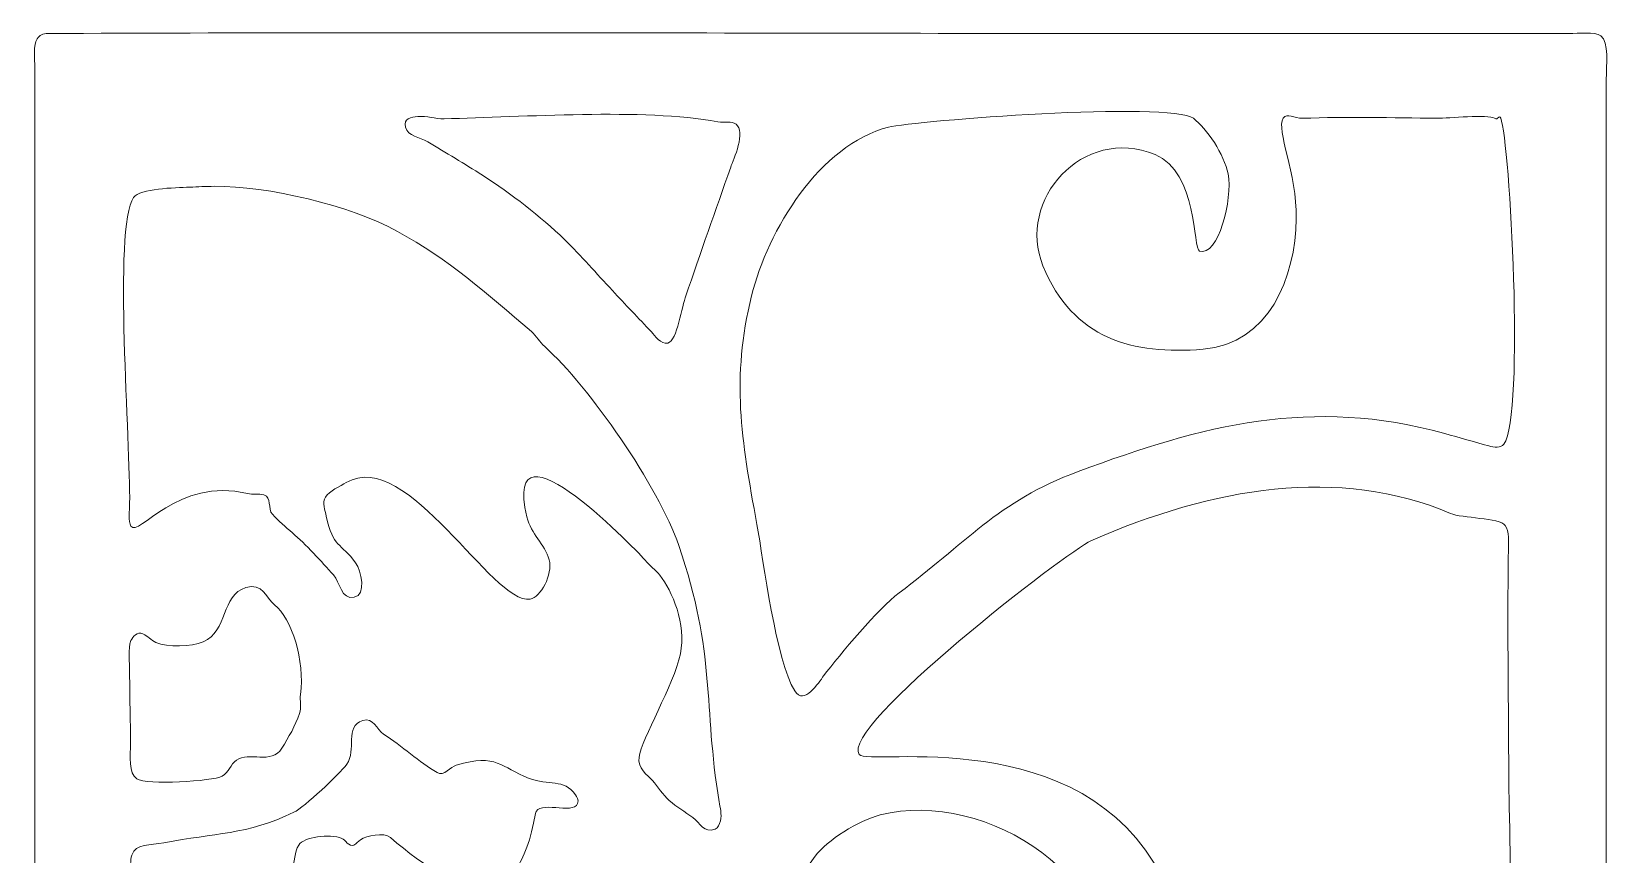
# Model space of a CAD drawing. Header units: centimetres. Extents: x -9.6 to 9.4, y -13.4 to 13.3.
# Drawn here: x 0.85 to 9.39, y 8.88 to 13.33 of the extents above; entities that cross this region are included whole.
import ezdxf

# ---------------------------------------------------------------- set-up
doc = ezdxf.new("R2010")
doc.units = ezdxf.units.CM
doc.header["$MEASUREMENT"] = 0
doc.layers.add('layer 1', color=7, linetype='Continuous')

msp = doc.modelspace()

# ---------------------------------------------------------------- linework, layer by layer
at = {"layer": 'layer 1', "color": 242, "lineweight": 9}
for points, knots in [([(0.93562, 13.32255), (2.99334, 13.33268), (5.05173, 13.32255), (7.10948, 13.32255), (7.10948, 13.32255), (7.65403, 13.32255), (8.19875, 13.32255), (8.74331, 13.32255), (8.74331, 13.32255), (8.88708, 13.32255), (9.03089, 13.32255), (9.17466, 13.32255), (9.17466, 13.32255), (9.22821, 13.32255), (9.31384, 13.33338), (9.34816, 13.3106), (9.34816, 13.3106), (9.39455, 13.2798), (9.37708, 13.14851), (9.37708, 13.07381), (9.37708, 13.07381), (9.37708, 12.84422), (9.37708, 12.61456), (9.37708, 12.38496), (9.37708, 12.38496), (9.37708, 11.42993), (9.37708, 10.47461), (9.37708, 9.51957), (9.37708, 9.51957), (9.37708, 5.57108), (9.37708, 1.6214), (9.37708, -2.32709), (9.37708, -2.32709), (9.37708, -5.1316), (9.37708, -7.93697), (9.37708, -10.74149), (9.37708, -10.74149), (9.37708, -11.40316), (9.37708, -12.06502), (9.37708, -12.72669), (9.37708, -12.72669), (9.37708, -12.87896), (9.37708, -13.03127), (9.37708, -13.18353), (9.37708, -13.18353), (9.37708, -13.2549), (9.38615, -13.32886), (9.33129, -13.34617), (9.33129, -13.34617), (9.2808, -13.36211), (9.19799, -13.35096), (9.13851, -13.35096), (9.13851, -13.35096), (9.00117, -13.35095), (8.86378, -13.35096), (8.72644, -13.35096), (8.72644, -13.35096), (8.27264, -13.35096), (7.81871, -13.35096), (7.36491, -13.35096), (7.36491, -13.35096), (5.86136, -13.35096), (4.35736, -13.35096), (2.8538, -13.35096), (2.8538, -13.35096), (2.35744, -13.35096), (1.86092, -13.35096), (1.36456, -13.35096), (1.36456, -13.35096), (1.2481, -13.35096), (1.1316, -13.35095), (1.01514, -13.35096), (1.01514, -13.35096), (0.95893, -13.35096), (0.90017, -13.35564), (0.87778, -13.32226), (0.87778, -13.32226), (0.8478, -13.27755), (0.86573, -13.06743), (0.86573, -12.99218), (0.86573, -12.99218), (0.86574, -12.7028), (0.86573, -12.41334), (0.86573, -12.12396), (0.86573, -12.12396), (0.86573, -11.0318), (0.86573, -9.93932), (0.86573, -8.84717), (0.86573, -8.84717), (0.86573, -4.72489), (0.86573, -0.60138), (0.86573, 3.5209), (0.86573, 3.5209), (0.86573, 6.00814), (0.86573, 8.49612), (0.86573, 10.98336), (0.86573, 10.98336), (0.86573, 11.57169), (0.86573, 12.16019), (0.86573, 12.74852), (0.86573, 12.74852), (0.86573, 12.87767), (0.86574, 13.00685), (0.86573, 13.13599), (0.86573, 13.13599), (0.86573, 13.18605), (0.85637, 13.26209), (0.87778, 13.29385), (0.87778, 13.29385), (0.89097, 13.31342), (0.91004, 13.32243), (0.93562, 13.32255)], [0, 0, 0, 0, 0.0344828, 0.0344828, 0.0344828, 0.0344828, 0.0689655, 0.0689655, 0.0689655, 0.0689655, 0.1034483, 0.1034483, 0.1034483, 0.1034483, 0.137931, 0.137931, 0.137931, 0.137931, 0.1724138, 0.1724138, 0.1724138, 0.1724138, 0.2068966, 0.2068966, 0.2068966, 0.2068966, 0.2413793, 0.2413793, 0.2413793, 0.2413793, 0.2758621, 0.2758621, 0.2758621, 0.2758621, 0.3103448, 0.3103448, 0.3103448, 0.3103448, 0.3448276, 0.3448276, 0.3448276, 0.3448276, 0.3793103, 0.3793103, 0.3793103, 0.3793103, 0.4137931, 0.4137931, 0.4137931, 0.4137931, 0.4482759, 0.4482759, 0.4482759, 0.4482759, 0.4827586, 0.4827586, 0.4827586, 0.4827586, 0.5172414, 0.5172414, 0.5172414, 0.5172414, 0.5517241, 0.5517241, 0.5517241, 0.5517241, 0.5862069, 0.5862069, 0.5862069, 0.5862069, 0.6206897, 0.6206897, 0.6206897, 0.6206897, 0.6551724, 0.6551724, 0.6551724, 0.6551724, 0.6896552, 0.6896552, 0.6896552, 0.6896552, 0.7241379, 0.7241379, 0.7241379, 0.7241379, 0.7586207, 0.7586207, 0.7586207, 0.7586207, 0.7931034, 0.7931034, 0.7931034, 0.7931034, 0.8275862, 0.8275862, 0.8275862, 0.8275862, 0.862069, 0.862069, 0.862069, 0.862069, 0.8965517, 0.8965517, 0.8965517, 0.8965517, 0.9310345, 0.9310345, 0.9310345, 0.9310345, 1, 1, 1, 1]), ([(2.94056, 12.87289), (2.90309, 12.86873), (2.86118, 12.86243), (2.87308, 12.81549), (2.87308, 12.81549), (2.88593, 12.76483), (2.94997, 12.76319), (2.99357, 12.73656), (2.99357, 12.73656), (3.09247, 12.67615), (3.19273, 12.61778), (3.28997, 12.55478), (3.28997, 12.55478), (3.44817, 12.4523), (3.60212, 12.33478), (3.73578, 12.20558), (3.73578, 12.20558), (3.82617, 12.11821), (3.90756, 12.02208), (3.99363, 11.93052), (3.99363, 11.93052), (4.06418, 11.85547), (4.13481, 11.78043), (4.20569, 11.70569), (4.20569, 11.70569), (4.22448, 11.68588), (4.2555, 11.63692), (4.29485, 11.64589), (4.29485, 11.64589), (4.34301, 11.65688), (4.37312, 11.85011), (4.39124, 11.90182), (4.39124, 11.90182), (4.47255, 12.13373), (4.55212, 12.36634), (4.63463, 12.59783), (4.63463, 12.59783), (4.6506, 12.64265), (4.71847, 12.79076), (4.66355, 12.83223), (4.66355, 12.83223), (4.63955, 12.85035), (4.60238, 12.83713), (4.56475, 12.84419), (4.56475, 12.84419), (4.16171, 12.91981), (3.50821, 12.8691), (3.08273, 12.86093), (3.08273, 12.86093), (3.03518, 12.86002), (2.98782, 12.87815), (2.94056, 12.87289)], [0, 0, 0, 0, 0.0714286, 0.0714286, 0.0714286, 0.0714286, 0.1428571, 0.1428571, 0.1428571, 0.1428571, 0.2142857, 0.2142857, 0.2142857, 0.2142857, 0.2857143, 0.2857143, 0.2857143, 0.2857143, 0.3571429, 0.3571429, 0.3571429, 0.3571429, 0.4285714, 0.4285714, 0.4285714, 0.4285714, 0.5, 0.5, 0.5, 0.5, 0.5714286, 0.5714286, 0.5714286, 0.5714286, 0.6428571, 0.6428571, 0.6428571, 0.6428571, 0.7142857, 0.7142857, 0.7142857, 0.7142857, 0.7857143, 0.7857143, 0.7857143, 0.7857143, 0.8571429, 0.8571429, 0.8571429, 0.8571429, 1, 1, 1, 1]), ([(7.7312, 12.86333), (7.68703, 12.86154), (7.64942, 12.89634), (7.62758, 12.86333), (7.62758, 12.86333), (7.58679, 12.80166), (7.70173, 12.56704), (7.69853, 12.3194), (7.69853, 12.3194), (7.69441, 12.001), (7.54873, 11.64131), (7.19382, 11.61241), (7.19382, 11.61241), (6.81241, 11.58135), (6.4898, 11.6653), (6.3263, 12.06446), (6.3263, 12.06446), (6.18175, 12.41734), (6.53977, 12.82718), (6.93374, 12.66666), (6.93374, 12.66666), (7.16749, 12.57142), (7.13644, 12.15585), (7.17454, 12.14339), (7.17454, 12.14339), (7.27435, 12.11075), (7.35592, 12.42686), (7.32877, 12.56196), (7.32877, 12.56196), (7.30754, 12.66754), (7.21453, 12.80865), (7.1408, 12.86333), (7.1408, 12.86333), (7.01436, 12.95709), (5.62794, 12.85042), (5.4901, 12.81549), (5.4901, 12.81549), (5.11632, 12.72076), (4.83502, 12.25593), (4.74789, 11.90182), (4.74789, 11.90182), (4.63702, 11.45121), (4.69132, 11.13047), (4.77681, 10.66286), (4.77681, 10.66286), (4.81251, 10.46754), (4.88028, 9.92261), (4.98164, 9.76114), (4.98164, 9.76114), (5.03274, 9.67974), (5.11125, 9.80711), (5.13828, 9.84246), (5.13828, 9.84246), (5.22692, 9.95842), (5.43421, 10.20862), (5.54668, 10.29213), (5.54668, 10.29213), (5.90075, 10.55499), (6.08057, 10.78783), (6.51667, 10.94987), (6.51667, 10.94987), (7.19482, 11.20186), (7.78027, 11.35582), (8.50233, 11.15557), (8.50233, 11.15557), (8.58191, 11.1335), (8.66145, 11.11117), (8.7409, 11.0886), (8.7409, 11.0886), (8.76841, 11.08078), (8.80713, 11.07657), (8.82283, 11.09817), (8.82283, 11.09817), (8.9369, 11.25509), (8.85507, 12.73983), (8.80596, 12.86333), (8.80596, 12.86333), (8.79653, 12.88704), (8.79167, 12.85024), (8.77222, 12.86333), (8.77222, 12.86333), (8.73754, 12.88665), (8.52141, 12.86255), (8.46136, 12.86333), (8.46136, 12.86333), (8.21799, 12.86647), (7.97439, 12.87314), (7.7312, 12.86333)], [0, 0, 0, 0, 0.0434783, 0.0434783, 0.0434783, 0.0434783, 0.0869565, 0.0869565, 0.0869565, 0.0869565, 0.1304348, 0.1304348, 0.1304348, 0.1304348, 0.173913, 0.173913, 0.173913, 0.173913, 0.2173913, 0.2173913, 0.2173913, 0.2173913, 0.2608696, 0.2608696, 0.2608696, 0.2608696, 0.3043478, 0.3043478, 0.3043478, 0.3043478, 0.3478261, 0.3478261, 0.3478261, 0.3478261, 0.3913043, 0.3913043, 0.3913043, 0.3913043, 0.4347826, 0.4347826, 0.4347826, 0.4347826, 0.4782609, 0.4782609, 0.4782609, 0.4782609, 0.5217391, 0.5217391, 0.5217391, 0.5217391, 0.5652174, 0.5652174, 0.5652174, 0.5652174, 0.6086957, 0.6086957, 0.6086957, 0.6086957, 0.6521739, 0.6521739, 0.6521739, 0.6521739, 0.6956522, 0.6956522, 0.6956522, 0.6956522, 0.7391304, 0.7391304, 0.7391304, 0.7391304, 0.7826087, 0.7826087, 0.7826087, 0.7826087, 0.826087, 0.826087, 0.826087, 0.826087, 0.8695652, 0.8695652, 0.8695652, 0.8695652, 0.9130435, 0.9130435, 0.9130435, 0.9130435, 1, 1, 1, 1]), ([(1.83688, 12.49499), (1.79267, 12.49456), (1.7485, 12.49203), (1.70434, 12.4902), (1.70434, 12.4902), (1.62328, 12.48685), (1.43389, 12.4833), (1.40071, 12.43519), (1.40071, 12.43519), (1.28757, 12.2712), (1.3854, 11.08563), (1.37902, 10.77766), (1.37902, 10.77766), (1.37821, 10.7388), (1.36965, 10.6799), (1.38625, 10.65329), (1.38625, 10.65329), (1.42488, 10.59134), (1.63955, 10.92177), (2.01761, 10.83028), (2.01761, 10.83028), (2.04658, 10.82328), (2.07788, 10.83043), (2.10677, 10.82311), (2.10677, 10.82311), (2.14977, 10.81221), (2.12565, 10.74738), (2.15256, 10.71787), (2.15256, 10.71787), (2.18573, 10.68149), (2.22365, 10.64957), (2.261, 10.61741), (2.261, 10.61741), (2.33096, 10.55716), (2.41969, 10.45961), (2.4827, 10.39019), (2.4827, 10.39019), (2.51901, 10.35018), (2.52386, 10.2536), (2.59596, 10.26821), (2.59596, 10.26821), (2.66217, 10.28162), (2.63476, 10.41137), (2.60319, 10.45477), (2.60319, 10.45477), (2.52161, 10.56688), (2.48196, 10.53407), (2.44414, 10.7083), (2.44414, 10.7083), (2.43743, 10.7392), (2.42025, 10.7813), (2.43932, 10.81115), (2.43932, 10.81115), (2.45962, 10.84292), (2.51986, 10.87091), (2.55258, 10.89008), (2.55258, 10.89008), (2.88268, 11.0835), (3.34487, 10.22637), (3.54782, 10.25864), (3.54782, 10.25864), (3.6057, 10.26784), (3.67271, 10.39189), (3.65144, 10.47151), (3.65144, 10.47151), (3.62808, 10.55895), (3.55331, 10.6094), (3.53095, 10.70352), (3.53095, 10.70352), (3.38933, 11.29982), (4.15893, 10.48579), (4.17195, 10.46912), (4.17195, 10.46912), (4.19527, 10.43927), (4.22813, 10.41763), (4.25148, 10.3878), (4.25148, 10.3878), (4.31699, 10.30409), (4.39577, 10.1218), (4.36233, 9.96206), (4.36233, 9.96206), (4.32715, 9.79403), (4.15113, 9.49942), (4.13822, 9.40237), (4.13822, 9.40237), (4.1303, 9.34289), (4.18398, 9.30448), (4.21051, 9.27561), (4.21051, 9.27561), (4.24238, 9.24091), (4.26732, 9.19982), (4.30208, 9.16797), (4.30208, 9.16797), (4.34092, 9.13239), (4.3878, 9.10653), (4.4298, 9.07469), (4.4298, 9.07469), (4.46763, 9.04602), (4.49, 8.98818), (4.55029, 9.01251), (4.55029, 9.01251), (4.56646, 9.01903), (4.57406, 9.03864), (4.57921, 9.05795), (4.57921, 9.05795), (4.58812, 9.09136), (4.57685, 9.13103), (4.57198, 9.1608), (4.57198, 9.1608), (4.48564, 9.68767), (4.55578, 9.95772), (4.35353, 10.54815), (4.35353, 10.54815), (4.2435, 10.86936), (3.8675, 11.41181), (3.62734, 11.62676), (3.62734, 11.62676), (3.6003, 11.65097), (3.58264, 11.68448), (3.55505, 11.70808), (3.55505, 11.70808), (3.30766, 11.91973), (3.11007, 12.09832), (2.82971, 12.25102), (2.82971, 12.25102), (2.57235, 12.3912), (2.12744, 12.49782), (1.83688, 12.49499)], [0, 0, 0, 0, 0.030303, 0.030303, 0.030303, 0.030303, 0.0606061, 0.0606061, 0.0606061, 0.0606061, 0.0909091, 0.0909091, 0.0909091, 0.0909091, 0.1212121, 0.1212121, 0.1212121, 0.1212121, 0.1515152, 0.1515152, 0.1515152, 0.1515152, 0.1818182, 0.1818182, 0.1818182, 0.1818182, 0.2121212, 0.2121212, 0.2121212, 0.2121212, 0.2424242, 0.2424242, 0.2424242, 0.2424242, 0.2727273, 0.2727273, 0.2727273, 0.2727273, 0.3030303, 0.3030303, 0.3030303, 0.3030303, 0.3333333, 0.3333333, 0.3333333, 0.3333333, 0.3636364, 0.3636364, 0.3636364, 0.3636364, 0.3939394, 0.3939394, 0.3939394, 0.3939394, 0.4242424, 0.4242424, 0.4242424, 0.4242424, 0.4545455, 0.4545455, 0.4545455, 0.4545455, 0.4848485, 0.4848485, 0.4848485, 0.4848485, 0.5151515, 0.5151515, 0.5151515, 0.5151515, 0.5454545, 0.5454545, 0.5454545, 0.5454545, 0.5757576, 0.5757576, 0.5757576, 0.5757576, 0.6060606, 0.6060606, 0.6060606, 0.6060606, 0.6363636, 0.6363636, 0.6363636, 0.6363636, 0.6666667, 0.6666667, 0.6666667, 0.6666667, 0.6969697, 0.6969697, 0.6969697, 0.6969697, 0.7272727, 0.7272727, 0.7272727, 0.7272727, 0.7575758, 0.7575758, 0.7575758, 0.7575758, 0.7878788, 0.7878788, 0.7878788, 0.7878788, 0.8181818, 0.8181818, 0.8181818, 0.8181818, 0.8484848, 0.8484848, 0.8484848, 0.8484848, 0.8787879, 0.8787879, 0.8787879, 0.8787879, 0.9090909, 0.9090909, 0.9090909, 0.9090909, 0.9393939, 0.9393939, 0.9393939, 0.9393939, 1, 1, 1, 1]), ([(6.58614, 10.57436), (6.4636, 10.52046), (5.22005, 9.56338), (5.33106, 9.41672), (5.33106, 9.41672), (5.37992, 9.35216), (6.53406, 9.6003), (6.97212, 8.7518), (6.97212, 8.7518), (7.00273, 8.69251), (7.02727, 8.62965), (7.04441, 8.56524), (7.04441, 8.56524), (7.07789, 8.43947), (7.03751, 8.26855), (7.16249, 8.24234), (7.16249, 8.24234), (7.1844, 8.23775), (7.57429, 8.61178), (8.02519, 8.68961), (8.02519, 8.68961), (8.07268, 8.69781), (8.12158, 8.69178), (8.16978, 8.692), (8.16978, 8.692), (8.28215, 8.69253), (8.80417, 8.51938), (8.8397, 8.55089), (8.8397, 8.55089), (8.87018, 8.57791), (8.84972, 9.18473), (8.84934, 9.278), (8.84934, 9.278), (8.84811, 9.57615), (8.8451, 9.87438), (8.84452, 10.17253), (8.84452, 10.17253), (8.8443, 10.28574), (8.84626, 10.39897), (8.84693, 10.51217), (8.84693, 10.51217), (8.84724, 10.56459), (8.85276, 10.62771), (8.83006, 10.65807), (8.83006, 10.65807), (8.79923, 10.6993), (8.59491, 10.69648), (8.53366, 10.72265), (8.53366, 10.72265), (7.93067, 10.98027), (7.24506, 10.86421), (6.58614, 10.57436)], [0, 0, 0, 0, 0.0714286, 0.0714286, 0.0714286, 0.0714286, 0.1428571, 0.1428571, 0.1428571, 0.1428571, 0.2142857, 0.2142857, 0.2142857, 0.2142857, 0.2857143, 0.2857143, 0.2857143, 0.2857143, 0.3571429, 0.3571429, 0.3571429, 0.3571429, 0.4285714, 0.4285714, 0.4285714, 0.4285714, 0.5, 0.5, 0.5, 0.5, 0.5714286, 0.5714286, 0.5714286, 0.5714286, 0.6428571, 0.6428571, 0.6428571, 0.6428571, 0.7142857, 0.7142857, 0.7142857, 0.7142857, 0.7857143, 0.7857143, 0.7857143, 0.7857143, 0.8571429, 0.8571429, 0.8571429, 0.8571429, 1, 1, 1, 1]), ([(2.00797, 10.32083), (1.87452, 10.28039), (1.91226, 10.08499), (1.77663, 10.02664), (1.77663, 10.02664), (1.71725, 10.00109), (1.5827, 9.99486), (1.5212, 10.02424), (1.5212, 10.02424), (1.49611, 10.03623), (1.47649, 10.05789), (1.45131, 10.06969), (1.45131, 10.06969), (1.4199, 10.0844), (1.39479, 10.05494), (1.38625, 10.03381), (1.38625, 10.03381), (1.36907, 9.9913), (1.37902, 9.91374), (1.37902, 9.85921), (1.37902, 9.85921), (1.37902, 9.72792), (1.38372, 9.60669), (1.38384, 9.4813), (1.38384, 9.4813), (1.38391, 9.40673), (1.37238, 9.31558), (1.41757, 9.28517), (1.41757, 9.28517), (1.46898, 9.25058), (1.83003, 9.27097), (1.88025, 9.29952), (1.88025, 9.29952), (1.91546, 9.31954), (1.9261, 9.36304), (1.95736, 9.38563), (1.95736, 9.38563), (2.0255, 9.43487), (2.14666, 9.35987), (2.20316, 9.45021), (2.20316, 9.45021), (2.24067, 9.51018), (2.2764, 9.57241), (2.29955, 9.63916), (2.29955, 9.63916), (2.31081, 9.67161), (2.29975, 9.708), (2.30437, 9.74201), (2.30437, 9.74201), (2.32911, 9.92399), (2.25811, 10.15267), (2.16461, 10.22755), (2.16461, 10.22755), (2.11322, 10.2687), (2.10185, 10.34928), (2.00797, 10.32083)], [0, 0, 0, 0, 0.0666667, 0.0666667, 0.0666667, 0.0666667, 0.1333333, 0.1333333, 0.1333333, 0.1333333, 0.2, 0.2, 0.2, 0.2, 0.2666667, 0.2666667, 0.2666667, 0.2666667, 0.3333333, 0.3333333, 0.3333333, 0.3333333, 0.4, 0.4, 0.4, 0.4, 0.4666667, 0.4666667, 0.4666667, 0.4666667, 0.5333333, 0.5333333, 0.5333333, 0.5333333, 0.6, 0.6, 0.6, 0.6, 0.6666667, 0.6666667, 0.6666667, 0.6666667, 0.7333333, 0.7333333, 0.7333333, 0.7333333, 0.8, 0.8, 0.8, 0.8, 0.8666667, 0.8666667, 0.8666667, 0.8666667, 1, 1, 1, 1]), ([(2.64174, 9.60089), (2.5385, 9.56741), (2.61148, 9.44116), (2.55499, 9.3641), (2.55499, 9.3641), (2.51453, 9.30891), (2.32479, 9.13067), (2.26823, 9.1034), (2.26823, 9.1034), (2.01263, 8.98013), (1.84079, 8.99229), (1.56457, 8.93836), (1.56457, 8.93836), (1.49067, 8.92393), (1.41028, 8.93557), (1.39107, 8.87139), (1.39107, 8.87139), (1.38187, 8.84067), (1.38583, 8.80746), (1.38143, 8.77572), (1.38143, 8.77572), (1.372, 8.70774), (1.37615, 8.62157), (1.37661, 8.5461), (1.37661, 8.5461), (1.37696, 8.4887), (1.3788, 8.43129), (1.37902, 8.37389), (1.37902, 8.37389), (1.3804, 8.00958), (1.38011, 7.64515), (1.38143, 7.28083), (1.38143, 7.28083), (1.38172, 7.19951), (1.38969, 7.11798), (1.38384, 7.03687), (1.38384, 7.03687), (1.37799, 6.95581), (1.3628, 6.81187), (1.40071, 6.75703), (1.40071, 6.75703), (1.41781, 6.73227), (1.45136, 6.72514), (1.47782, 6.70919), (1.47782, 6.70919), (1.52141, 6.68291), (1.557, 6.64816), (1.60313, 6.62069), (1.60313, 6.62069), (1.67924, 6.57536), (1.75744, 6.51807), (1.8417, 6.48197), (1.8417, 6.48197), (1.90804, 6.45354), (1.97203, 6.44042), (2.04412, 6.4126), (2.04412, 6.4126), (2.10424, 6.3894), (2.16312, 6.33941), (2.23931, 6.33367), (2.23931, 6.33367), (2.29687, 6.32934), (2.31102, 6.726), (2.29232, 6.77138), (2.29232, 6.77138), (2.2759, 6.81123), (2.2372, 6.82786), (2.20557, 6.8527), (2.20557, 6.8527), (2.14542, 6.89995), (2.10493, 6.97494), (2.04412, 7.02013), (2.04412, 7.02013), (1.80069, 7.201), (1.94857, 7.47071), (1.86338, 7.77116), (1.86338, 7.77116), (1.84961, 7.81972), (1.83101, 7.89329), (1.8417, 7.95293), (1.8417, 7.95293), (1.85921, 8.05072), (1.87036, 8.15404), (1.91399, 8.2256), (1.91399, 8.2256), (2.05407, 8.45539), (2.16636, 8.4859), (2.25859, 8.78528), (2.25859, 8.78528), (2.27386, 8.83486), (2.27087, 8.88754), (2.29473, 8.9264), (2.29473, 8.9264), (2.32057, 8.96848), (2.46236, 8.98982), (2.52848, 8.96228), (2.52848, 8.96228), (2.54684, 8.95463), (2.56666, 8.91501), (2.59355, 8.9264), (2.59355, 8.9264), (2.60774, 8.93241), (2.61683, 8.94665), (2.62969, 8.9551), (2.62969, 8.9551), (2.66079, 8.97554), (2.7555, 8.99722), (2.79115, 8.96706), (2.79115, 8.96706), (3.17742, 8.64029), (3.47997, 8.52905), (3.57674, 9.09622), (3.57674, 9.09622), (3.58984, 9.17299), (3.78089, 9.08819), (3.80567, 9.15123), (3.80567, 9.15123), (3.81376, 9.17183), (3.80166, 9.18765), (3.79362, 9.19907), (3.79362, 9.19907), (3.73204, 9.28648), (3.64709, 9.24827), (3.543, 9.28756), (3.543, 9.28756), (3.38545, 9.34704), (3.37225, 9.42497), (3.1478, 9.35932), (3.1478, 9.35932), (3.11811, 9.35064), (3.08179, 9.29625), (3.04418, 9.31866), (3.04418, 9.31866), (2.94938, 9.37513), (2.85156, 9.46346), (2.755, 9.52674), (2.755, 9.52674), (2.71706, 9.55161), (2.69971, 9.61969), (2.64174, 9.60089)], [0, 0, 0, 0, 0.0277778, 0.0277778, 0.0277778, 0.0277778, 0.0555556, 0.0555556, 0.0555556, 0.0555556, 0.0833333, 0.0833333, 0.0833333, 0.0833333, 0.1111111, 0.1111111, 0.1111111, 0.1111111, 0.1388889, 0.1388889, 0.1388889, 0.1388889, 0.1666667, 0.1666667, 0.1666667, 0.1666667, 0.1944444, 0.1944444, 0.1944444, 0.1944444, 0.2222222, 0.2222222, 0.2222222, 0.2222222, 0.25, 0.25, 0.25, 0.25, 0.2777778, 0.2777778, 0.2777778, 0.2777778, 0.3055556, 0.3055556, 0.3055556, 0.3055556, 0.3333333, 0.3333333, 0.3333333, 0.3333333, 0.3611111, 0.3611111, 0.3611111, 0.3611111, 0.3888889, 0.3888889, 0.3888889, 0.3888889, 0.4166667, 0.4166667, 0.4166667, 0.4166667, 0.4444444, 0.4444444, 0.4444444, 0.4444444, 0.4722222, 0.4722222, 0.4722222, 0.4722222, 0.5, 0.5, 0.5, 0.5, 0.5277778, 0.5277778, 0.5277778, 0.5277778, 0.5555556, 0.5555556, 0.5555556, 0.5555556, 0.5833333, 0.5833333, 0.5833333, 0.5833333, 0.6111111, 0.6111111, 0.6111111, 0.6111111, 0.6388889, 0.6388889, 0.6388889, 0.6388889, 0.6666667, 0.6666667, 0.6666667, 0.6666667, 0.6944444, 0.6944444, 0.6944444, 0.6944444, 0.7222222, 0.7222222, 0.7222222, 0.7222222, 0.75, 0.75, 0.75, 0.75, 0.7777778, 0.7777778, 0.7777778, 0.7777778, 0.8055556, 0.8055556, 0.8055556, 0.8055556, 0.8333333, 0.8333333, 0.8333333, 0.8333333, 0.8611111, 0.8611111, 0.8611111, 0.8611111, 0.8888889, 0.8888889, 0.8888889, 0.8888889, 0.9166667, 0.9166667, 0.9166667, 0.9166667, 0.9444444, 0.9444444, 0.9444444, 0.9444444, 1, 1, 1, 1]), ([(5.44432, 9.08904), (5.32753, 9.05948), (5.15608, 8.95084), (5.09249, 8.86661), (5.09249, 8.86661), (4.79532, 8.47296), (4.83873, 7.72964), (5.15514, 7.36933), (5.15514, 7.36933), (5.27673, 7.23087), (5.5367, 7.08633), (5.69734, 6.99621), (5.69734, 6.99621), (5.88443, 6.89126), (6.07047, 6.78089), (6.254, 6.67092), (6.254, 6.67092), (6.31626, 6.63362), (6.34583, 6.6786), (6.3769, 6.71876), (6.3769, 6.71876), (6.41727, 6.77093), (6.50611, 6.92223), (6.56968, 6.9388), (6.56968, 6.9388), (6.65307, 6.96055), (6.90602, 6.92006), (6.92151, 6.99142), (6.92151, 6.99142), (6.93201, 7.03978), (6.93918, 7.44063), (6.8926, 7.47457), (6.8926, 7.47457), (6.86453, 7.49502), (6.83141, 7.46865), (6.81548, 7.45304), (6.81548, 7.45304), (6.63781, 7.27892), (6.4591, 7.1254), (6.20099, 7.12536), (6.20099, 7.12536), (5.96605, 7.12533), (5.85593, 7.18829), (5.74795, 7.30953), (5.74795, 7.30953), (5.71863, 7.34245), (5.67978, 7.36355), (5.6612, 7.4076), (5.6612, 7.4076), (5.56747, 7.62983), (5.66359, 7.72716), (5.77687, 7.86683), (5.77687, 7.86683), (5.82866, 7.93069), (5.88298, 8.00126), (6.01543, 7.96967), (6.01543, 7.96967), (6.04558, 7.96249), (6.22067, 7.8495), (6.22991, 7.82617), (6.22991, 7.82617), (6.27411, 7.71445), (6.20385, 7.60546), (6.22991, 7.51762), (6.22991, 7.51762), (6.25937, 7.41831), (6.43006, 7.53554), (6.45883, 7.57263), (6.45883, 7.57263), (6.54558, 7.68448), (6.64247, 7.93933), (6.6709, 8.08927), (6.6709, 8.08927), (6.79332, 8.73502), (6.02108, 9.23505), (5.44432, 9.08904)], [0, 0, 0, 0, 0.05, 0.05, 0.05, 0.05, 0.1, 0.1, 0.1, 0.1, 0.15, 0.15, 0.15, 0.15, 0.2, 0.2, 0.2, 0.2, 0.25, 0.25, 0.25, 0.25, 0.3, 0.3, 0.3, 0.3, 0.35, 0.35, 0.35, 0.35, 0.4, 0.4, 0.4, 0.4, 0.45, 0.45, 0.45, 0.45, 0.5, 0.5, 0.5, 0.5, 0.55, 0.55, 0.55, 0.55, 0.6, 0.6, 0.6, 0.6, 0.65, 0.65, 0.65, 0.65, 0.7, 0.7, 0.7, 0.7, 0.75, 0.75, 0.75, 0.75, 0.8, 0.8, 0.8, 0.8, 0.85, 0.85, 0.85, 0.85, 0.9, 0.9, 0.9, 0.9, 1, 1, 1, 1])]:
    msp.add_open_spline(points, degree=3, knots=knots, dxfattribs=at)

doc.saveas('drawing.dxf')
